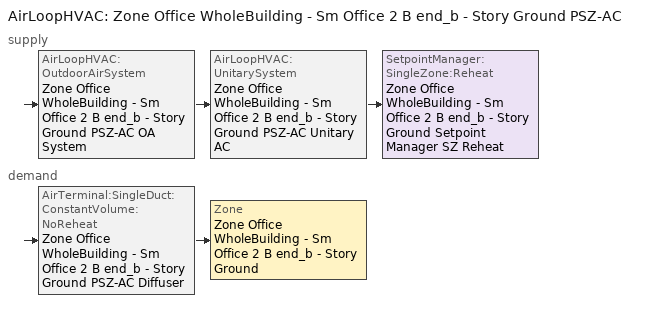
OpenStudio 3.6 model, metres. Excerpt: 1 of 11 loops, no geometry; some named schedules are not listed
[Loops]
AirLoopHVAC 'Zone Office WholeBuilding - Sm Office 2 B end_b - Story Ground PSZ-AC'
 supply: AirLoopHVAC:OutdoorAirSystem 'Zone Office WholeBuilding - Sm Office 2 B end_b - Story Ground PSZ-AC OA System' > AirLoopHVAC:UnitarySystem 'Zone Office WholeBuilding - Sm Office 2 B end_b - Story Ground PSZ-AC Unitary AC' > SetpointManager:SingleZone:Reheat 'Zone Office WholeBuilding - Sm Office 2 B end_b - Story Ground Setpoint Manager SZ Reheat'
 demand: AirTerminal:SingleDuct:ConstantVolume:NoReheat 'Zone Office WholeBuilding - Sm Office 2 B end_b - Story Ground PSZ-AC Diffuser' > Zone 'Zone Office WholeBuilding - Sm Office 2 B end_b - Story Ground'
[Sizing:Zone]
Zone Office WholeBuilding - Sm Office 2 B end_b - Story Ground: Zone Cooling Design Supply Air Temperature Input Method=SupplyAirTemperature; Zone Cooling Design Supply Air Temperature {C}=12.7778; Zone Cooling Design Supply Air Temperature Difference {deltaC}=11.11; Zone Heating Design Supply Air Temperature Input Method=SupplyAirTemperature; Zone Heating Design Supply Air Temperature {C}=50; Zone Heating Design Supply Air Temperature Difference {deltaC}=11.11; Zone Cooling Design Supply Air Humidity Ratio {kg-H2O/kg-air}=0.0085; Zone Heating Design Supply Air Humidity Ratio {kg-H2O/kg-air}=0.008; Cooling Design Air Flow Method=DesignDay; Heating Design Air Flow Method=DesignDay; Account for Dedicated Outdoor Air System=No; Dedicated Outdoor Air System Control Strategy=NeutralSupplyAir; Dedicated Outdoor Air Low Setpoint Temperature for Design {C}=autosize; Dedicated Outdoor Air High Setpoint Temperature for Design {C}=autosize; Zone Load Sizing Method=Sensible Load Only No Latent Load; Zone Latent Cooling Design Supply Air Humidity Ratio Input Method=HumidityRatioDifference; Zone Cooling Design Supply Air Humidity Ratio Difference {kgWater/kgDryAir}=0.005; Zone Latent Heating Design Supply Air Humidity Ratio Input Method=HumidityRatioDifference; Zone Humidification Design Supply Air Humidity Ratio Difference {kgWater/kgDryAir}=0.005
[Zone equipment]
Zone Office WholeBuilding - Sm Office 2 B end_b - Story Ground: Zone Office WholeBuilding - Sm Office 2 B end_b - Story Ground PSZ-AC Diffuser
[AirLoopHVAC]
Zone Office WholeBuilding - Sm Office 2 B end_b - Story Ground PSZ-AC: Availability Schedule=Zone Office WholeBuilding - Sm Office 2 B end_b - Story Ground PSZ-AC Occ Sch; Design Supply Air Flow Rate {m3/s}=autosize; Design Return Air Flow Fraction of Supply Air Flow=1
[Sizing:System]
Zone Office WholeBuilding - Sm Office 2 B end_b - Story Ground PSZ-AC: Type of Load to Size On=Sensible; Design Outdoor Air Flow Rate {m3/s}=Autosize; Central Heating Maximum System Air Flow Ratio=1; Preheat Design Temperature {C}=7.22222; Preheat Design Humidity Ratio {kg-H2O/kg-Air}=0.008; Precool Design Temperature {C}=12.7778; Precool Design Humidity Ratio {kg-H2O/kg-Air}=0.008; Central Cooling Design Supply Air Temperature {C}=12.7778; Central Heating Design Supply Air Temperature {C}=50; Sizing Option=Coincident; 100% Outdoor Air in Cooling=No; 100% Outdoor Air in Heating=No; Central Cooling Design Supply Air Humidity Ratio {kg-H2O/kg-Air}=0.0085; Central Heating Design Supply Air Humidity Ratio {kg-H2O/kg-Air}=0.008; Cooling Design Air Flow Method=DesignDay; Heating Design Air Flow Method=DesignDay; System Outdoor Air Method=ZoneSum; Zone Maximum Outdoor Air Fraction=1; Cooling Supply Air Flow Rate Per Floor Area {m3/s-m2}=0.00996765; Cooling Fraction of Autosized Cooling Supply Air Flow Rate=1; Cooling Supply Air Flow Rate Per Unit Cooling Capacity {m3/s-W}=3.94755e-05; Heating Supply Air Flow Rate Per Floor Area {m3/s-m2}=0.00996765; Heating Fraction of Autosized Heating Supply Air Flow Rate=1; Heating Fraction of Autosized Cooling Supply Air Flow Rate=1; Heating Supply Air Flow Rate Per Unit Heating Capacity {m3/s-W}=3.15882e-05; Cooling Design Capacity Method=CoolingDesignCapacity; Cooling Design Capacity {W}=autosize; Cooling Design Capacity Per Floor Area {W/m2}=234.7; Fraction of Autosized Cooling Design Capacity=1; Heating Design Capacity Method=HeatingDesignCapacity; Heating Design Capacity {W}=autosize; Heating Design Capacity Per Floor Area {W/m2}=157; Fraction of Autosized Heating Design Capacity=1; Central Cooling Capacity Control Method=OnOff; Occupant Diversity=autosize
[SetpointManager:SingleZone:Reheat]
Zone Office WholeBuilding - Sm Office 2 B end_b - Story Ground Setpoint Manager SZ Reheat: Minimum Supply Air Temperature {C}=12.7778; Maximum Supply Air Temperature {C}=50; Control Zone=Zone Office WholeBuilding - Sm Office 2 B end_b - Story Ground; Setpoint Node or NodeList=Zone Office WholeBuilding - Sm Office 2 B end_b - Story Ground PSZ-AC Supply Outlet Node
[Coil:Heating:Gas]
Zone Office WholeBuilding - Sm Office 2 B end_b - Story Ground PSZ-AC Gas Htg Coil 29kBtu/hr 0.8 Thermal Eff: Availability Schedule=Always On Discrete; Gas Burner Efficiency=0.8; Nominal Capacity {W}=AutoSize; Parasitic Electric Load {W}=0; Parasitic Gas Load {W}=0
[Coil:Heating:Electric]
Zone Office WholeBuilding - Sm Office 2 B end_b - Story Ground PSZ-AC No Heat: Availability Schedule=Always Off Discrete; Efficiency=1; Nominal Capacity {W}=0
[Coil:Cooling:DX:SingleSpeed]
Zone Office WholeBuilding - Sm Office 2 B end_b - Story Ground PSZ-AC 1spd DX AC Clg Coil 12kBtu/hr 13.0SEER: Availability Schedule=Always On Discrete; Rated Total Cooling Capacity {W}=autosize; Rated Sensible Heat Ratio=autosize; Rated COP {W/W}=3.91157; Rated Air Flow Rate {m3/s}=autosize; Rated Evaporator Fan Power Per Volume Flow Rate 2017 {W/(m3/s)}=773.3; Rated Evaporator Fan Power Per Volume Flow Rate 2023 {W/(m3/s)}=934.4; Total Cooling Capacity Function of Temperature Curve=PSZ-Fine Storage DX Coil Cap-FT; Total Cooling Capacity Function of Flow Fraction Curve=DX Coil Cap-FF; Energy Input Ratio Function of Temperature Curve=PSZ-AC DX Coil EIR-FT; Energy Input Ratio Function of Flow Fraction Curve=Split DX Coil EIR-FF; Part Load Fraction Correlation Curve=HPACCOOLPLFFPLR; Minimum Outdoor Dry-Bulb Temperature for Compressor Operation {C}=-25; Nominal Time for Condensate Removal to Begin {s}=0; Ratio of Initial Moisture Evaporation Rate and Steady State Latent Capacity=0; Maximum Cycling Rate {cycles/hr}=0; Latent Capacity Time Constant {s}=0; Condenser Type=AirCooled; Evaporative Condenser Effectiveness=0.9; Evaporative Condenser Air Flow Rate {m3/s}=autosize; Evaporative Condenser Pump Rated Power Consumption {W}=autosize; Crankcase Heater Capacity {W}=0; Maximum Outdoor Dry-Bulb Temperature for Crankcase Heater Operation {C}=10; Basin Heater Capacity {W/K}=0; Basin Heater Setpoint Temperature {C}=2
[Fan:OnOff]
Zone Office WholeBuilding - Sm Office 2 B end_b - Story Ground PSZ-AC Fan: Availability Schedule=Always On Discrete; Fan Total Efficiency=0.55575; Pressure Rise {Pa}=622.722; Maximum Flow Rate {m3/s}=autosize; Motor Efficiency=0.855; Motor In Airstream Fraction=1; Fan Power Ratio Function of Speed Ratio Curve=Fan On Off Power Curve 5; Fan Efficiency Ratio Function of Speed Ratio Curve=Fan On Off Efficiency Curve 5
[AirLoopHVAC:UnitarySystem]
Zone Office WholeBuilding - Sm Office 2 B end_b - Story Ground PSZ-AC Unitary AC: Control Type=Load; Controlling Zone or Thermostat Location=Zone Office WholeBuilding - Sm Office 2 B end_b - Story Ground; Dehumidification Control Type=None; Availability Schedule=Outage Availability Schedule; Supply Fan=Zone Office WholeBuilding - Sm Office 2 B end_b - Story Ground PSZ-AC Fan; Fan Placement=DrawThrough; Supply Air Fan Operating Mode Schedule=Zone Office WholeBuilding - Sm Office 2 B end_b - Story Ground PSZ-AC Occ Sch; Heating Coil=Zone Office WholeBuilding - Sm Office 2 B end_b - Story Ground PSZ-AC Gas Htg Coil 29kBtu/hr 0.8 Thermal Eff; DX Heating Coil Sizing Ratio=1; Cooling Coil=Zone Office WholeBuilding - Sm Office 2 B end_b - Story Ground PSZ-AC 1spd DX AC Clg Coil 12kBtu/hr 13.0SEER; Use DOAS DX Cooling Coil=No; DOAS DX Cooling Coil Leaving Minimum Air Temperature {C}=2; Latent Load Control=SensibleOnlyLoadControl; Supplemental Heating Coil=Zone Office WholeBuilding - Sm Office 2 B end_b - Story Ground PSZ-AC No Heat; Supply Air Flow Rate During Cooling Operation {m3/s}=Autosize; Supply Air Flow Rate During Heating Operation {m3/s}=Autosize; Supply Air Flow Rate When No Cooling or Heating is Required {m3/s}=Autosize; Maximum Supply Air Temperature {C}=80; Maximum Outdoor Dry-Bulb Temperature for Supplemental Heater Operation {C}=21; Maximum Cycling Rate {cycles/hr}=2.5; Heat Pump Time Constant {s}=60; Fraction of On-Cycle Power Use=0.01; Heat Pump Fan Delay Time {s}=60; Ancilliary On-Cycle Electric Power {W}=0; Ancilliary Off-Cycle Electric Power {W}=0
[Controller:OutdoorAir]
Zone Office WholeBuilding - Sm Office 2 B end_b - Story Ground PSZ-AC OA System Controller: Minimum Outdoor Air Flow Rate {m3/s}=autosize; Maximum Outdoor Air Flow Rate {m3/s}=Autosize; Economizer Control Type=NoEconomizer; Economizer Control Action Type=ModulateFlow; Economizer Maximum Limit Dry-Bulb Temperature {C}=28; Economizer Maximum Limit Enthalpy {J/kg}=64000; Lockout Type=LockoutWithHeating; Minimum Limit Type=FixedMinimum; Minimum Outdoor Air Schedule=Zone Office WholeBuilding - Sm Office 2 B end_b - Story Ground PSZ-AC Occ Sch; Maximum Fraction of Outdoor Air Schedule=ZoneOfficeWholeBuildingSmOffice2BendbStoryGroundPSZACmaxOASch; Controller Mechanical Ventilation=Controller Mechanical Ventilation 6; High Humidity Control=No; Heat Recovery Bypass Control Type=BypassWhenWithinEconomizerLimits
[Controller:MechanicalVentilation]
Controller Mechanical Ventilation 6: Availability Schedule=Always On Discrete
[AirLoopHVAC:OutdoorAirSystem]
Zone Office WholeBuilding - Sm Office 2 B end_b - Story Ground PSZ-AC OA System: Controller=Zone Office WholeBuilding - Sm Office 2 B end_b - Story Ground PSZ-AC OA System Controller
[AirTerminal:SingleDuct:ConstantVolume:NoReheat]
Zone Office WholeBuilding - Sm Office 2 B end_b - Story Ground PSZ-AC Diffuser: Availability Schedule=Always On Discrete; Maximum Air Flow Rate {m3/s}=AutoSize
[Schedule:Constant]
Name | Value
Always On Discrete | 1
Always Off Discrete | 0
[Schedule:Ruleset]
Name | Default Day Schedule | Summer Design Day Schedule | Winter Design Day Schedule
Zone Office WholeBuilding - Sm Office 2 B end_b - Story Ground PSZ-AC Occ Sch | Zone Office WholeBuilding - Sm Office 2 B end_b - Story Ground PSZ-AC Occ Sch Default | Zone Office WholeBuilding - Sm Office 2 B end_b - Story Ground PSZ-AC Occ Sch Summer Design Day | Zone Office WholeBuilding - Sm Office 2 B end_b - Story Ground PSZ-AC Occ Sch Winter Design Day
ZoneOfficeWholeBuildingSmOffice2BendbStoryGroundPSZACmaxOASch | ZoneOfficeWholeBuildingSmOffice2BendbStoryGroundPSZACmaxOASchDefault
[Schedule:Day]
Zone Office WholeBuilding - Sm Office 2 B end_b - Story Ground PSZ-AC Occ Sch Default; Zone Office WholeBuilding - Sm Office 2 B end_b - Story Ground PSZ-AC Occ Sch Winter Design Day; Zone Office WholeBuilding - Sm Office 2 B end_b - Story Ground PSZ-AC Occ Sch Summer Design Day; Zone Office WholeBuilding - Sm Office 2 B end_b - Story Ground PSZ-AC Occ Sch Sunday: 24, 0, 1
ZoneOfficeWholeBuildingSmOffice2BendbStoryGroundPSZACmaxOASchDefault: 24, 0, 0.7
Schedule Day 33: 1, 0, 0.7, 2, 0, 0.7, 3, 0, 0.7, 4, 0, 0.7, 5, 0, 0.7, 6, 0, 0.7, 7, 0, 0.7, 8, 0, 0.7, 9, 0, 0.7, 10, 0, 0.7, 11, 0, 0.7, 12, 0, 0.7, 13, 0, 0.7, 14, 0, 0.7, 15, 0, 0.7, 16, 0, 0.7, 17, 0, 0, 18, 0, 0, 19, 0, 0, 20, 0, 0, 21, 0, 0, 22, 0, 0, 23, 0, 0, 24, 0, 0
Schedule Day 34; Schedule Day 35; Schedule Day 36; Schedule Day 37; Schedule Day 38; Schedule Day 39; Schedule Day 162; Schedule Day 163; Schedule Day 164; Schedule Day 165; Schedule Day 166; Schedule Day 167: 1, 0, 0, 2, 0, 0, 3, 0, 0, 4, 0, 0, 5, 0, 0, 6, 0, 0, 7, 0, 0, 8, 0, 0, 9, 0, 0, 10, 0, 0, 11, 0, 0, 12, 0, 0, 13, 0, 0, 14, 0, 0, 15, 0, 0, 16, 0, 0, 17, 0, 0, 18, 0, 0, 19, 0, 0, 20, 0, 0, 21, 0, 0, 22, 0, 0, 23, 0, 0, 24, 0, 0
Schedule Day 40: 1, 0, 0, 2, 0, 0, 3, 0, 0, 4, 0, 0, 5, 0, 0, 6, 0, 0, 7, 0, 0, 8, 0, 0, 9, 0, 0, 10, 0, 0, 11, 0, 0, 12, 0, 0, 13, 0, 0, 14, 0, 0, 15, 0, 0, 16, 0, 0, 17, 0, 0.7, 18, 0, 0.7, 19, 0, 0.7, 20, 0, 0.7, 21, 0, 0.7, 22, 0, 0.7, 23, 0, 0.7, 24, 0, 0.7
Schedule Day 161: 1, 0, 1, 2, 0, 1, 3, 0, 1, 4, 0, 1, 5, 0, 1, 6, 0, 1, 7, 0, 1, 8, 0, 1, 9, 0, 1, 10, 0, 1, 11, 0, 1, 12, 0, 1, 13, 0, 1, 14, 0, 1, 15, 0, 1, 16, 0, 1, 17, 0, 0, 18, 0, 0, 19, 0, 0, 20, 0, 0, 21, 0, 0, 22, 0, 0, 23, 0, 0, 24, 0, 0
Schedule Day 168: 1, 0, 0, 2, 0, 0, 3, 0, 0, 4, 0, 0, 5, 0, 0, 6, 0, 0, 7, 0, 0, 8, 0, 0, 9, 0, 0, 10, 0, 0, 11, 0, 0, 12, 0, 0, 13, 0, 0, 14, 0, 0, 15, 0, 0, 16, 0, 0, 17, 0, 1, 18, 0, 1, 19, 0, 1, 20, 0, 1, 21, 0, 1, 22, 0, 1, 23, 0, 1, 24, 0, 1
[Schedule:Rule] Apply Sunday=Yes; Apply Monday=Yes; Apply Tuesday=Yes; Apply Wednesday=Yes; Apply Friday=Yes; Apply Saturday=Yes; Date Specification Type=DateRange
Name | Schedule Ruleset | Rule Order | Day Schedule | Start Month | Start Day | End Month | End Day | Apply Thursday
Zone Office WholeBuilding - Sm Office 2 B end_b - Story Ground PSZ-AC Occ Sch Sunday Rule | Zone Office WholeBuilding - Sm Office 2 B end_b - Story Ground PSZ-AC Occ Sch | 8 | Zone Office WholeBuilding - Sm Office 2 B end_b - Story Ground PSZ-AC Occ Sch Sunday | 1 | 1 | 12 | 31
ZoneOfficeWholeBuildingSmOffice2BendbStoryGroundPSZACmaxOASch Outage Day 304 | ZoneOfficeWholeBuildingSmOffice2BendbStoryGroundPSZACmaxOASch | 7 | Schedule Day 33 | 10 | 31 | 10 | 31 | Yes
ZoneOfficeWholeBuildingSmOffice2BendbStoryGroundPSZACmaxOASch Outage Day 305 | ZoneOfficeWholeBuildingSmOffice2BendbStoryGroundPSZACmaxOASch | 6 | Schedule Day 34 | 11 | 1 | 11 | 1 | Yes
ZoneOfficeWholeBuildingSmOffice2BendbStoryGroundPSZACmaxOASch Outage Day 306 | ZoneOfficeWholeBuildingSmOffice2BendbStoryGroundPSZACmaxOASch | 5 | Schedule Day 35 | 11 | 2 | 11 | 2 | Yes
ZoneOfficeWholeBuildingSmOffice2BendbStoryGroundPSZACmaxOASch Outage Day 307 | ZoneOfficeWholeBuildingSmOffice2BendbStoryGroundPSZACmaxOASch | 4 | Schedule Day 36 | 11 | 3 | 11 | 3 | Yes
ZoneOfficeWholeBuildingSmOffice2BendbStoryGroundPSZACmaxOASch Outage Day 308 | ZoneOfficeWholeBuildingSmOffice2BendbStoryGroundPSZACmaxOASch | 3 | Schedule Day 37 | 11 | 4 | 11 | 4 | Yes
ZoneOfficeWholeBuildingSmOffice2BendbStoryGroundPSZACmaxOASch Outage Day 309 | ZoneOfficeWholeBuildingSmOffice2BendbStoryGroundPSZACmaxOASch | 2 | Schedule Day 38 | 11 | 5 | 11 | 5 | Yes
ZoneOfficeWholeBuildingSmOffice2BendbStoryGroundPSZACmaxOASch Outage Day 310 | ZoneOfficeWholeBuildingSmOffice2BendbStoryGroundPSZACmaxOASch | 1 | Schedule Day 39 | 11 | 6 | 11 | 6 | Yes
ZoneOfficeWholeBuildingSmOffice2BendbStoryGroundPSZACmaxOASch Outage Day 311 | ZoneOfficeWholeBuildingSmOffice2BendbStoryGroundPSZACmaxOASch | 0 | Schedule Day 40 | 11 | 7 | 11 | 7 | Yes
Zone Office WholeBuilding - Sm Office 2 B end_b - Story Ground PSZ-AC Occ Sch Outage Day 304 | Zone Office WholeBuilding - Sm Office 2 B end_b - Story Ground PSZ-AC Occ Sch | 7 | Schedule Day 161 | 10 | 31 | 10 | 31 | Yes
Zone Office WholeBuilding - Sm Office 2 B end_b - Story Ground PSZ-AC Occ Sch Outage Day 305 | Zone Office WholeBuilding - Sm Office 2 B end_b - Story Ground PSZ-AC Occ Sch | 6 | Schedule Day 162 | 11 | 1 | 11 | 1 | Yes
Zone Office WholeBuilding - Sm Office 2 B end_b - Story Ground PSZ-AC Occ Sch Outage Day 306 | Zone Office WholeBuilding - Sm Office 2 B end_b - Story Ground PSZ-AC Occ Sch | 5 | Schedule Day 163 | 11 | 2 | 11 | 2 | Yes
Zone Office WholeBuilding - Sm Office 2 B end_b - Story Ground PSZ-AC Occ Sch Outage Day 307 | Zone Office WholeBuilding - Sm Office 2 B end_b - Story Ground PSZ-AC Occ Sch | 4 | Schedule Day 164 | 11 | 3 | 11 | 3 | Yes
Zone Office WholeBuilding - Sm Office 2 B end_b - Story Ground PSZ-AC Occ Sch Outage Day 308 | Zone Office WholeBuilding - Sm Office 2 B end_b - Story Ground PSZ-AC Occ Sch | 3 | Schedule Day 165 | 11 | 4 | 11 | 4 | Yes
Zone Office WholeBuilding - Sm Office 2 B end_b - Story Ground PSZ-AC Occ Sch Outage Day 309 | Zone Office WholeBuilding - Sm Office 2 B end_b - Story Ground PSZ-AC Occ Sch | 2 | Schedule Day 166 | 11 | 5 | 11 | 5 | Yes
Zone Office WholeBuilding - Sm Office 2 B end_b - Story Ground PSZ-AC Occ Sch Outage Day 310 | Zone Office WholeBuilding - Sm Office 2 B end_b - Story Ground PSZ-AC Occ Sch | 1 | Schedule Day 167 | 11 | 6 | 11 | 6 | Yes
Zone Office WholeBuilding - Sm Office 2 B end_b - Story Ground PSZ-AC Occ Sch Outage Day 311 | Zone Office WholeBuilding - Sm Office 2 B end_b - Story Ground PSZ-AC Occ Sch | 0 | Schedule Day 168 | 11 | 7 | 11 | 7 | Yes
[Curve:Exponent]
Fan On Off Power Curve 5: Coefficient1 Constant=1; Coefficient2 Constant=0; Coefficient3 Constant=0; Minimum Value of x=0; Maximum Value of x=1
[Curve:Cubic]
Fan On Off Efficiency Curve 5: Coefficient1 Constant=1; Coefficient2 x=0; Coefficient3 x**2=0; Coefficient4 x**3=0; Minimum Value of x=0; Maximum Value of x=1
[Curve:Biquadratic] Minimum Value of x=12.77778; Maximum Value of x=23.88889; Minimum Value of y=23.88889; Maximum Value of y=46.11111
Name | Coefficient1 Constant | Coefficient2 x | Coefficient3 x**2 | Coefficient4 y | Coefficient5 y**2 | Coefficient6 x*y
PSZ-Fine Storage DX Coil Cap-FT | 0.942588 | 0.00954335 | 0.00068377 | -0.0110427 | 5.249e-06 | -9.72e-06
PSZ-AC DX Coil EIR-FT | 0.342414 | 0.034885 | -0.0006237 | 0.00497722 | 0.000437951 | -0.000728028
[Curve:Quadratic]
Name | Coefficient1 Constant | Coefficient2 x | Coefficient3 x**2 | Minimum Value of x | Maximum Value of x
DX Coil Cap-FF | 0.8 | 0.2 | 0 | 0.5 | 1.5
Split DX Coil EIR-FF | 1.1552 | -0.1808 | 0.0256 | 0.5 | 1.5
HPACCOOLPLFFPLR | 0.85 | 0.15 | 0 | 0 | 1
